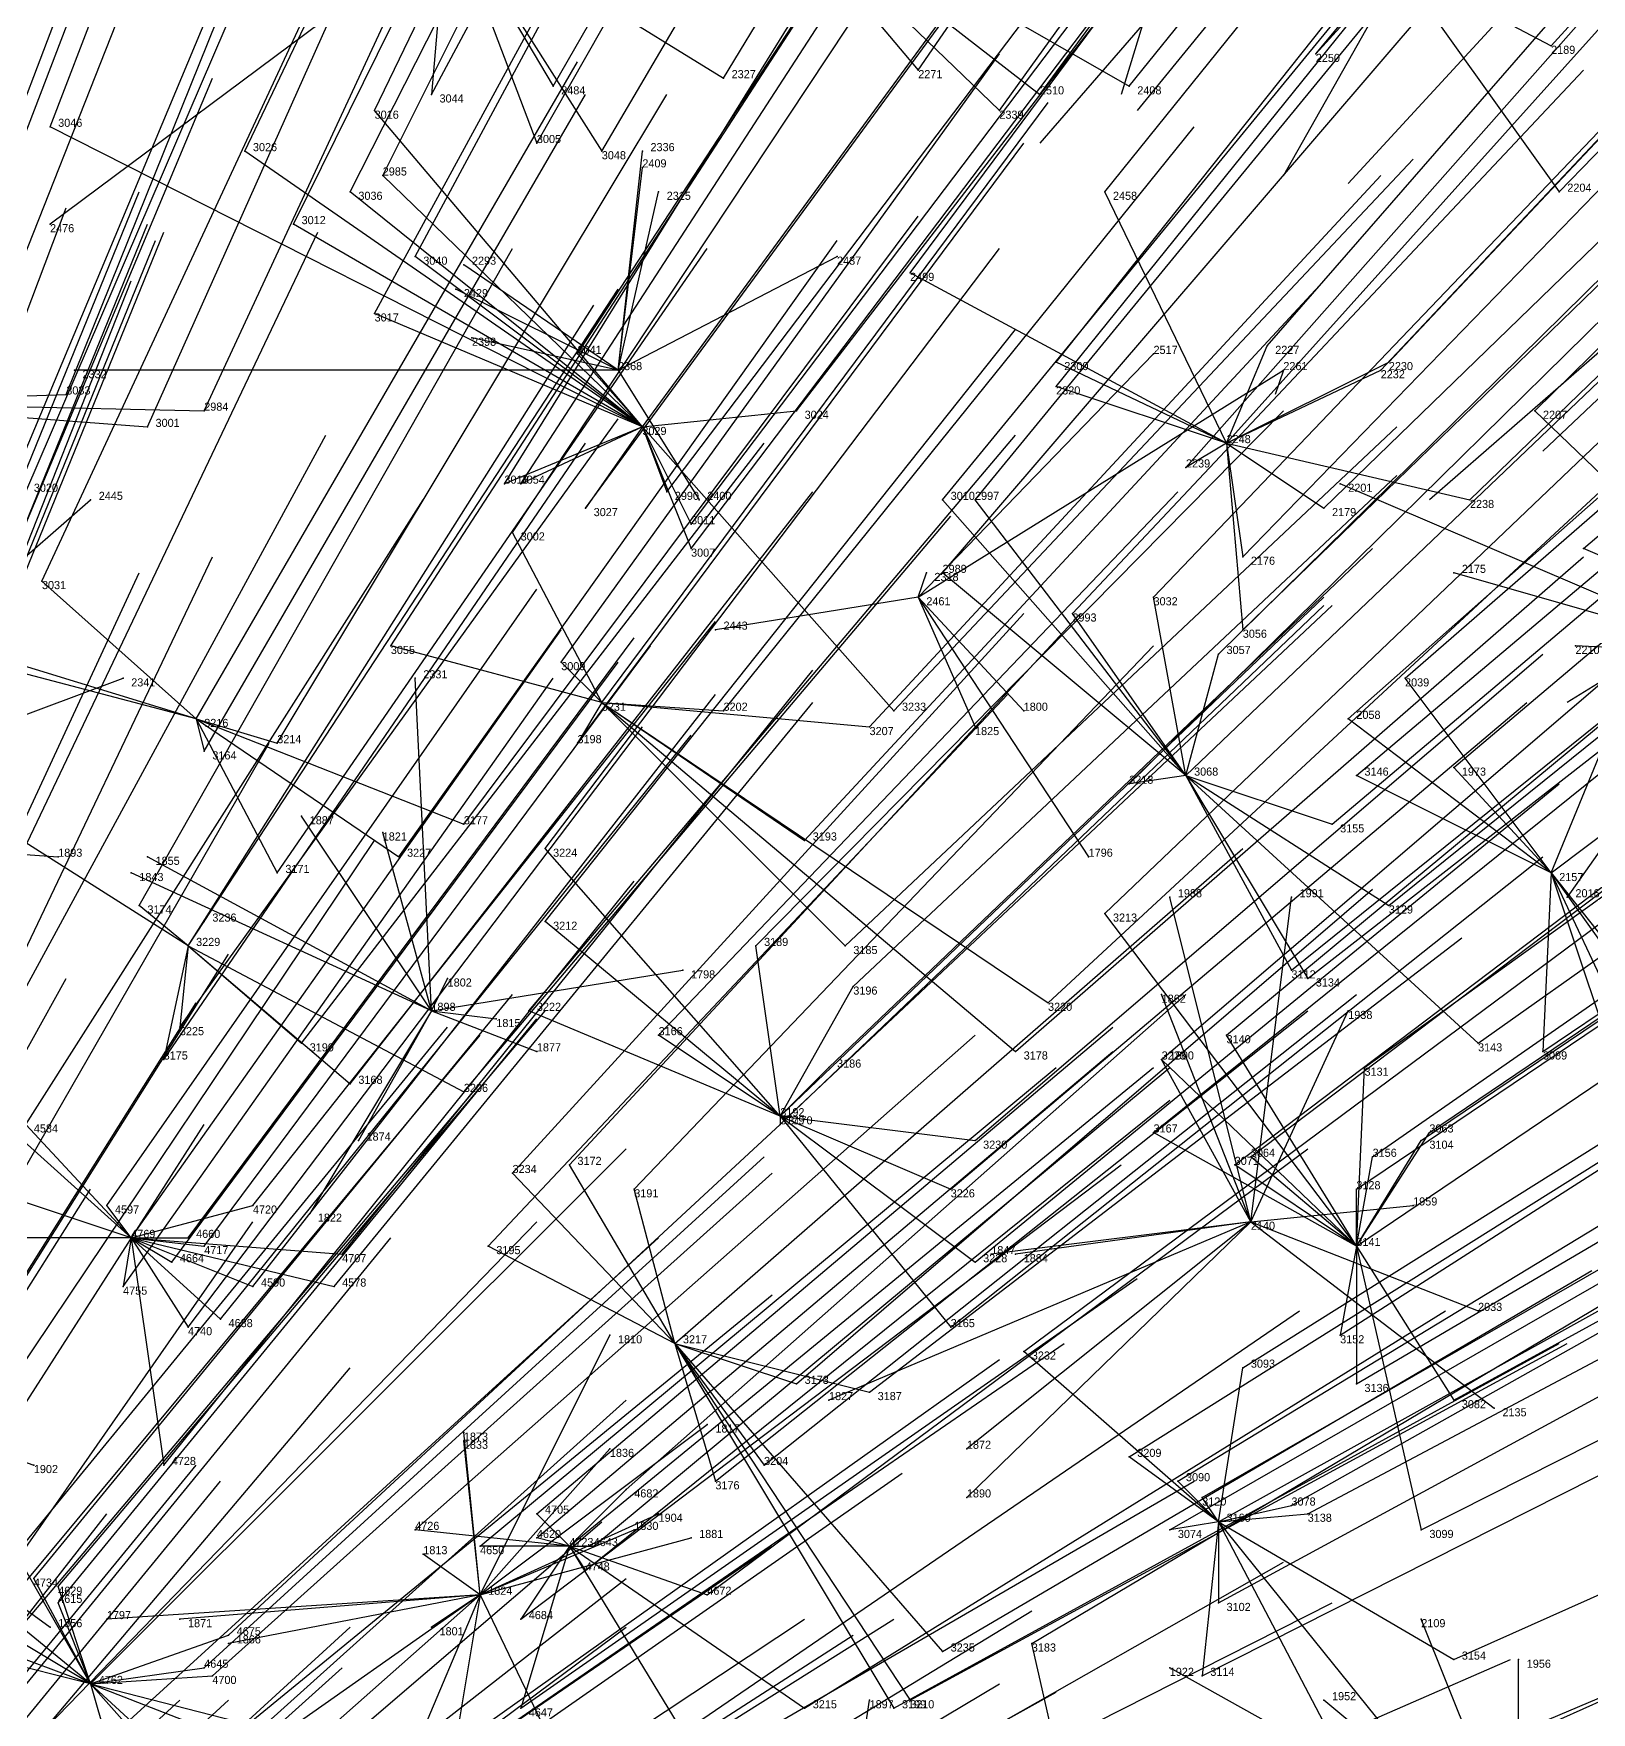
# Model space of a CAD drawing. Extents: x -0.5 to 0.59, y -0.5 to 0.58.
# Drawn here: x 0.118 to 0.31, y 0.1285 to 0.3355 of the extents above; entities that cross this region are included whole.
import ezdxf

# ---------------------------------------------------------------- set-up
doc = ezdxf.new("R2010")
doc.units = 0
for name, color, linetype in [('Facilities', 3, 'CONTINUOUS'), ('Facilities_lines', 3, 'CONTINUOUS'), ('Normals', 1, 'CONTINUOUS'), ('Source_points', 5, 'CONTINUOUS'), ('Text', 3, 'CONTINUOUS')]:
    doc.layers.add(name, color=color, linetype=linetype)

msp = doc.modelspace()

# ---------------------------------------------------------------- linework, layer by layer
at = {"layer": 'Facilities', "color": 3}
for p in [(0.19, 0.294, -1.25), (0.193, 0.287, -0.864), (0.265, 0.285, -0.973), (0.227, 0.266, -1.25), (0.188, 0.253, -0.787), (0.138, 0.251, -0.716), (0.26, 0.244, -0.892), (0.305, 0.232, -0.958), (0.137, 0.223, -0.655), (0.167, 0.215, -1.25), (0.21, 0.202, -0.729), (0.268, 0.189, -1.25), (0.13, 0.187, -0.569), (0.281, 0.186, -0.842), (0.197, 0.174, -0.657), (0.264, 0.152, -0.762), (0.184, 0.149, -0.592), (0.173, 0.143, -1.25), (0.125, 0.132, -0.455)]:
    msp.add_point(p, dxfattribs=at)
at = {"layer": 'Facilities_lines', "color": 3}
for p, q in [((0.206, 0.356, -1.028), (0.237, 0.326, -1.007)), ((0.206, 0.356, -1.028), (0.253, 0.329, -1.037)), ((0.206, 0.356, -1.028), (0.227, 0.331, -1.002)), ((0.206, 0.356, -1.028), (0.242, 0.328, -1.02)), ((0.171, 0.35, -1.25), (0.12, 0.312, -1.25)), ((0.169, 0.351, -0.973), (0.167, 0.328, -0.92)), ((0.169, 0.351, -0.973), (0.203, 0.33, -0.969)), ((0.169, 0.351, -0.973), (0.182, 0.329, -0.939)), ((0.169, 0.351, -0.973), (0.18, 0.322, -0.922)), ((0.169, 0.351, -0.973), (0.188, 0.321, -0.929)), ((0.286, 0.344, -1.119), (0.276, 0.333, -1.081)), ((0.286, 0.344, -1.119), (0.306, 0.316, -1.101)), ((0.286, 0.344, -1.119), (0.305, 0.334, -1.13)), ((0.193, 0.287, -0.864), (0.16, 0.326, -0.907)), ((0.193, 0.287, -0.864), (0.12, 0.324, -0.864)), ((0.193, 0.287, -0.864), (0.144, 0.321, -0.88)), ((0.19, 0.294, -1.25), (0.193, 0.321, -1.25)), ((0.19, 0.294, -1.25), (0.193, 0.319, -1.25)), ((0.193, 0.287, -0.864), (0.161, 0.318, -0.891)), ((0.193, 0.287, -0.864), (0.157, 0.316, -0.882)), ((0.19, 0.294, -1.25), (0.195, 0.316, -1.25)), ((0.265, 0.285, -0.973), (0.25, 0.316, -1.007)), ((0.193, 0.287, -0.864), (0.15, 0.312, -0.866)), ((0.193, 0.287, -0.864), (0.165, 0.308, -0.874)), ((0.19, 0.294, -1.25), (0.171, 0.307, -1.25)), ((0.19, 0.294, -1.25), (0.217, 0.308, -1.25)), ((0.265, 0.285, -0.973), (0.226, 0.306, -0.95)), ((0.19, 0.294, -1.25), (0.17, 0.304, -1.25)), ((0.193, 0.287, -0.864), (0.16, 0.301, -0.852)), ((0.19, 0.294, -1.25), (0.172, 0.298, -1.25)), ((0.265, 0.285, -0.973), (0.27, 0.297, -1.004)), ((0.19, 0.294, -1.25), (0.123, 0.294, -1.25)), ((0.193, 0.287, -0.864), (0.185, 0.296, -0.873)), ((0.19, 0.294, -1.25), (0.2, 0.278, -1.25)), ((0.227, 0.266, -1.25), (0.256, 0.296, -1.25)), ((0.227, 0.266, -1.25), (0.272, 0.294, -1.25)), ((0.265, 0.285, -0.973), (0.244, 0.295, -0.958)), ((0.265, 0.285, -0.973), (0.285, 0.295, -1.025)), ((0.265, 0.285, -0.973), (0.284, 0.294, -1.022)), ((0.265, 0.285, -0.973), (0.244, 0.292, -0.951)), ((0.093, 0.29, -0.761), (0.122, 0.291, -0.789)), ((0.093, 0.29, -0.761), (0.139, 0.289, -0.803)), ((0.093, 0.29, -0.761), (0.132, 0.287, -0.79)), ((0.193, 0.287, -0.864), (0.212, 0.289, -0.895)), ((0.33, 0.263, -1.055), (0.303, 0.289, -1.046)), ((0.193, 0.287, -0.864), (0.176, 0.28, -0.827)), ((0.193, 0.287, -0.864), (0.178, 0.28, -0.829)), ((0.193, 0.287, -0.864), (0.186, 0.277, -0.834)), ((0.193, 0.287, -0.864), (0.196, 0.279, -0.852)), ((0.193, 0.287, -0.864), (0.199, 0.272, -0.842)), ((0.193, 0.287, -0.864), (0.199, 0.275, -0.848)), ((0.193, 0.287, -0.864), (0.224, 0.252, -0.843)), ((0.265, 0.285, -0.973), (0.26, 0.282, -0.959)), ((0.265, 0.285, -0.973), (0.267, 0.271, -0.952)), ((0.265, 0.285, -0.973), (0.277, 0.277, -0.979)), ((0.265, 0.285, -0.973), (0.295, 0.278, -1.012)), ((0.265, 0.285, -0.973), (0.267, 0.262, -0.934)), ((0.328, 0.259, -1.25), (0.279, 0.28, -1.25)), ((0.078, 0.237, -1.25), (0.125, 0.278, -1.25)), ((0.26, 0.244, -0.892), (0.23, 0.278, -0.903)), ((0.26, 0.244, -0.892), (0.234, 0.278, -0.908)), ((0.188, 0.253, -0.787), (0.177, 0.274, -0.815)), ((0.33, 0.263, -1.055), (0.309, 0.272, -1.029)), ((0.138, 0.251, -0.716), (0.119, 0.268, -0.732)), ((0.227, 0.266, -1.25), (0.228, 0.269, -1.25)), ((0.26, 0.244, -0.892), (0.23, 0.269, -0.884)), ((0.328, 0.259, -1.25), (0.293, 0.269, -1.25)), ((0.138, 0.251, -0.716), (0.081, 0.266, -0.694)), ((0.227, 0.266, -1.25), (0.202, 0.262, -1.25)), ((0.227, 0.266, -1.25), (0.248, 0.234, -1.25)), ((0.227, 0.266, -1.25), (0.24, 0.252, -1.25)), ((0.227, 0.266, -1.25), (0.234, 0.25, -1.25)), ((0.26, 0.244, -0.892), (0.256, 0.266, -0.923)), ((0.138, 0.251, -0.716), (0.099, 0.263, -0.702)), ((0.26, 0.244, -0.892), (0.246, 0.264, -0.901)), ((0.188, 0.253, -0.787), (0.162, 0.26, -0.765)), ((0.26, 0.244, -0.892), (0.264, 0.259, -0.925)), ((0.328, 0.259, -1.25), (0.307, 0.229, -1.25)), ((0.328, 0.259, -1.25), (0.308, 0.26, -1.25)), ((0.188, 0.253, -0.787), (0.183, 0.258, -0.79)), ((0.078, 0.237, -1.25), (0.129, 0.256, -1.25)), ((0.167, 0.215, -1.25), (0.165, 0.256, -1.25)), ((0.305, 0.232, -0.958), (0.287, 0.256, -0.961)), ((0.188, 0.253, -0.787), (0.185, 0.248, -0.774)), ((0.188, 0.253, -0.787), (0.239, 0.21, -0.796)), ((0.188, 0.253, -0.787), (0.218, 0.223, -0.78)), ((0.188, 0.253, -0.787), (0.213, 0.236, -0.796)), ((0.188, 0.253, -0.787), (0.221, 0.25, -0.833)), ((0.188, 0.253, -0.787), (0.243, 0.216, -0.812)), ((0.188, 0.253, -0.787), (0.203, 0.252, -0.809)), ((0.138, 0.251, -0.716), (0.139, 0.247, -0.709)), ((0.138, 0.251, -0.716), (0.148, 0.232, -0.689)), ((0.138, 0.251, -0.716), (0.171, 0.238, -0.733)), ((0.138, 0.251, -0.716), (0.148, 0.248, -0.722)), ((0.138, 0.251, -0.716), (0.163, 0.234, -0.713)), ((0.305, 0.232, -0.958), (0.28, 0.251, -0.941)), ((0.305, 0.232, -0.958), (0.312, 0.249, -0.999)), ((0.305, 0.232, -0.958), (0.293, 0.245, -0.955)), ((0.137, 0.223, -0.655), (0.104, 0.244, -0.664)), ((0.26, 0.244, -0.892), (0.253, 0.243, -0.878)), ((0.26, 0.244, -0.892), (0.273, 0.22, -0.876)), ((0.26, 0.244, -0.892), (0.285, 0.228, -0.912)), ((0.26, 0.244, -0.892), (0.275, 0.219, -0.879)), ((0.26, 0.244, -0.892), (0.296, 0.211, -0.908)), ((0.26, 0.244, -0.892), (0.278, 0.238, -0.916)), ((0.305, 0.232, -0.958), (0.281, 0.244, -0.931)), ((0.167, 0.215, -1.25), (0.151, 0.239, -1.25)), ((0.078, 0.237, -1.25), (0.121, 0.234, -1.25)), ((0.167, 0.215, -1.25), (0.161, 0.237, -1.25)), ((0.167, 0.215, -1.25), (0.132, 0.234, -1.25)), ((0.21, 0.202, -0.729), (0.181, 0.235, -0.742)), ((0.167, 0.215, -1.25), (0.13, 0.232, -1.25)), ((0.305, 0.232, -0.958), (0.304, 0.21, -0.924)), ((0.305, 0.232, -0.958), (0.313, 0.215, -0.95)), ((0.305, 0.232, -0.958), (0.325, 0.204, -0.959)), ((0.305, 0.232, -0.958), (0.332, 0.198, -0.966)), ((0.305, 0.232, -0.958), (0.317, 0.196, -0.932)), ((0.137, 0.223, -0.655), (0.131, 0.228, -0.657)), ((0.268, 0.189, -1.25), (0.258, 0.229, -1.25)), ((0.268, 0.189, -1.25), (0.273, 0.229, -1.25)), ((0.137, 0.223, -0.655), (0.139, 0.226, -0.663)), ((0.21, 0.202, -0.729), (0.181, 0.226, -0.724)), ((0.281, 0.186, -0.842), (0.25, 0.227, -0.844)), ((0.137, 0.223, -0.655), (0.134, 0.209, -0.621)), ((0.137, 0.223, -0.655), (0.136, 0.213, -0.631)), ((0.137, 0.223, -0.655), (0.157, 0.206, -0.648)), ((0.137, 0.223, -0.655), (0.171, 0.205, -0.668)), ((0.137, 0.223, -0.655), (0.151, 0.211, -0.649)), ((0.21, 0.202, -0.729), (0.207, 0.223, -0.761)), ((0.167, 0.215, -1.25), (0.198, 0.22, -1.25)), ((0.167, 0.215, -1.25), (0.169, 0.219, -1.25)), ((0.21, 0.202, -0.729), (0.219, 0.218, -0.771)), ((0.268, 0.189, -1.25), (0.257, 0.217, -1.25)), ((0.167, 0.215, -1.25), (0.152, 0.19, -1.25)), ((0.167, 0.215, -1.25), (0.158, 0.199, -1.25)), ((0.167, 0.215, -1.25), (0.18, 0.21, -1.25)), ((0.167, 0.215, -1.25), (0.175, 0.214, -1.25)), ((0.21, 0.202, -0.729), (0.179, 0.215, -0.7)), ((0.268, 0.189, -1.25), (0.28, 0.215, -1.25)), ((0.21, 0.202, -0.729), (0.195, 0.212, -0.72)), ((0.281, 0.186, -0.842), (0.265, 0.212, -0.848)), ((0.21, 0.202, -0.729), (0.216, 0.208, -0.751)), ((0.268, 0.189, -1.25), (0.257, 0.209, -1.25)), ((0.281, 0.186, -0.842), (0.257, 0.209, -0.828)), ((0.281, 0.186, -0.842), (0.282, 0.208, -0.875)), ((0.13, 0.187, -0.569), (0.11, 0.205, -0.581)), ((0.13, 0.187, -0.569), (0.082, 0.203, -0.549)), ((0.13, 0.187, -0.569), (0.117, 0.201, -0.581)), ((0.21, 0.202, -0.729), (0.231, 0.176, -0.726)), ((0.21, 0.202, -0.729), (0.211, 0.202, -0.73)), ((0.21, 0.202, -0.729), (0.21, 0.201, -0.726)), ((0.21, 0.202, -0.729), (0.231, 0.193, -0.751)), ((0.21, 0.202, -0.729), (0.234, 0.184, -0.745)), ((0.21, 0.202, -0.729), (0.234, 0.199, -0.768)), ((0.281, 0.186, -0.842), (0.256, 0.2, -0.812)), ((0.281, 0.186, -0.842), (0.29, 0.2, -0.88)), ((0.281, 0.186, -0.842), (0.289, 0.199, -0.877)), ((0.281, 0.186, -0.842), (0.268, 0.197, -0.831)), ((0.281, 0.186, -0.842), (0.283, 0.197, -0.862)), ((0.197, 0.174, -0.657), (0.177, 0.195, -0.659)), ((0.197, 0.174, -0.657), (0.184, 0.196, -0.673)), ((0.281, 0.186, -0.842), (0.266, 0.196, -0.826)), ((0.197, 0.174, -0.657), (0.192, 0.193, -0.68)), ((0.281, 0.186, -0.842), (0.281, 0.193, -0.852)), ((0.13, 0.187, -0.569), (0.127, 0.191, -0.573)), ((0.13, 0.187, -0.569), (0.145, 0.191, -0.599)), ((0.268, 0.189, -1.25), (0.288, 0.191, -1.25)), ((0.268, 0.189, -1.25), (0.216, 0.167, -1.25)), ((0.268, 0.189, -1.25), (0.233, 0.161, -1.25)), ((0.268, 0.189, -1.25), (0.233, 0.155, -1.25)), ((0.268, 0.189, -1.25), (0.236, 0.185, -1.25)), ((0.268, 0.189, -1.25), (0.239, 0.185, -1.25)), ((0.268, 0.189, -1.25), (0.296, 0.178, -1.25)), ((0.268, 0.189, -1.25), (0.298, 0.166, -1.25)), ((0.13, 0.187, -0.569), (0.1, 0.187, -0.53)), ((0.13, 0.187, -0.569), (0.129, 0.181, -0.555)), ((0.13, 0.187, -0.569), (0.155, 0.181, -0.597)), ((0.13, 0.187, -0.569), (0.145, 0.181, -0.582)), ((0.13, 0.187, -0.569), (0.135, 0.184, -0.571)), ((0.13, 0.187, -0.569), (0.141, 0.177, -0.566)), ((0.13, 0.187, -0.569), (0.156, 0.185, -0.605)), ((0.13, 0.187, -0.569), (0.137, 0.187, -0.58)), ((0.13, 0.187, -0.569), (0.137, 0.176, -0.557)), ((0.13, 0.187, -0.569), (0.139, 0.186, -0.58)), ((0.13, 0.187, -0.569), (0.134, 0.159, -0.52)), ((0.197, 0.174, -0.657), (0.174, 0.186, -0.637)), ((0.281, 0.186, -0.842), (0.279, 0.175, -0.822)), ((0.281, 0.186, -0.842), (0.293, 0.167, -0.844)), ((0.281, 0.186, -0.842), (0.289, 0.151, -0.816)), ((0.281, 0.186, -0.842), (0.281, 0.169, -0.819)), ((0.069, 0.176, -1.25), (0.12, 0.139, -1.25)), ((0.069, 0.176, -1.25), (0.118, 0.159, -1.25)), ((0.173, 0.143, -1.25), (0.189, 0.175, -1.25)), ((0.197, 0.174, -0.657), (0.202, 0.157, -0.639)), ((0.197, 0.174, -0.657), (0.208, 0.159, -0.655)), ((0.197, 0.174, -0.657), (0.212, 0.169, -0.678)), ((0.197, 0.174, -0.657), (0.221, 0.168, -0.694)), ((0.197, 0.174, -0.657), (0.224, 0.129, -0.647)), ((0.197, 0.174, -0.657), (0.226, 0.13, -0.65)), ((0.197, 0.174, -0.657), (0.23, 0.136, -0.668)), ((0.264, 0.152, -0.762), (0.24, 0.173, -0.74)), ((0.264, 0.152, -0.762), (0.267, 0.171, -0.793)), ((0.173, 0.143, -1.25), (0.201, 0.164, -1.25)), ((0.173, 0.143, -1.25), (0.171, 0.163, -1.25)), ((0.173, 0.143, -1.25), (0.171, 0.162, -1.25)), ((0.125, 0.132, -0.455), (0.109, 0.16, -0.483)), ((0.173, 0.143, -1.25), (0.189, 0.161, -1.25)), ((0.264, 0.152, -0.762), (0.253, 0.16, -0.749)), ((0.184, 0.149, -0.592), (0.191, 0.156, -0.617)), ((0.264, 0.152, -0.762), (0.259, 0.157, -0.758)), ((0.264, 0.152, -0.762), (0.262, 0.155, -0.761)), ((0.264, 0.152, -0.762), (0.273, 0.154, -0.783)), ((0.173, 0.143, -1.25), (0.195, 0.153, -1.25)), ((0.184, 0.149, -0.592), (0.18, 0.153, -0.591)), ((0.264, 0.152, -0.762), (0.258, 0.151, -0.748)), ((0.264, 0.152, -0.762), (0.262, 0.133, -0.735)), ((0.264, 0.152, -0.762), (0.275, 0.153, -0.786)), ((0.264, 0.152, -0.762), (0.264, 0.142, -0.749)), ((0.264, 0.152, -0.762), (0.289, 0.121, -0.783)), ((0.264, 0.152, -0.762), (0.293, 0.135, -0.808)), ((0.264, 0.152, -0.762), (0.285, 0.112, -0.765)), ((0.184, 0.149, -0.592), (0.165, 0.151, -0.559)), ((0.173, 0.143, -1.25), (0.192, 0.151, -1.25)), ((0.173, 0.143, -1.25), (0.199, 0.15, -1.25)), ((0.184, 0.149, -0.592), (0.18, 0.15, -0.587)), ((0.173, 0.143, -1.25), (0.166, 0.148, -1.25)), ((0.184, 0.149, -0.592), (0.173, 0.149, -0.57)), ((0.184, 0.149, -0.592), (0.178, 0.14, -0.567)), ((0.184, 0.149, -0.592), (0.178, 0.129, -0.549)), ((0.184, 0.149, -0.592), (0.213, 0.129, -0.623)), ((0.184, 0.149, -0.592), (0.201, 0.143, -0.616)), ((0.184, 0.149, -0.592), (0.187, 0.149, -0.597)), ((0.184, 0.149, -0.592), (0.186, 0.146, -0.591)), ((0.184, 0.149, -0.592), (0.198, 0.126, -0.588)), ((0.125, 0.132, -0.455), (0.118, 0.145, -0.467)), ((0.125, 0.132, -0.455), (0.093, 0.144, -0.429)), ((0.125, 0.132, -0.455), (0.121, 0.144, -0.469)), ((0.173, 0.143, -1.25), (0.127, 0.14, -1.25)), ((0.173, 0.143, -1.25), (0.136, 0.14, -1.25)), ((0.173, 0.143, -1.25), (0.138, 0.112, -1.25)), ((0.173, 0.143, -1.25), (0.142, 0.137, -1.25)), ((0.173, 0.143, -1.25), (0.146, 0.124, -1.25)), ((0.173, 0.143, -1.25), (0.157, 0.105, -1.25)), ((0.173, 0.143, -1.25), (0.167, 0.139, -1.25)), ((0.173, 0.143, -1.25), (0.17, 0.125, -1.25)), ((0.173, 0.143, -1.25), (0.185, 0.118, -1.25)), ((0.125, 0.132, -0.455), (0.11, 0.141, -0.449)), ((0.125, 0.132, -0.455), (0.114, 0.141, -0.453)), ((0.125, 0.132, -0.455), (0.121, 0.142, -0.466)), ((0.301, 0.11, -1.25), (0.289, 0.14, -1.25)), ((0.125, 0.132, -0.455), (0.142, 0.138, -0.496)), ((0.254, 0.08, -0.667), (0.241, 0.137, -0.692)), ((0.125, 0.132, -0.455), (0.113, 0.135, -0.441)), ((0.301, 0.11, -1.25), (0.301, 0.135, -1.25)), ((0.125, 0.132, -0.455), (0.139, 0.134, -0.482)), ((0.125, 0.132, -0.455), (0.14, 0.133, -0.482)), ((0.301, 0.11, -1.25), (0.258, 0.134, -1.25)), ((0.125, 0.132, -0.455), (0.149, 0.105, -0.456)), ((0.125, 0.132, -0.455), (0.127, 0.125, -0.445)), ((0.125, 0.132, -0.455), (0.168, 0.121, -0.519)), ((0.125, 0.132, -0.455), (0.161, 0.118, -0.499)), ((0.125, 0.132, -0.455), (0.137, 0.121, -0.457)), ((0.216, 0.097, -1.25), (0.221, 0.13, -1.25)), ((0.301, 0.11, -1.25), (0.277, 0.13, -1.25))]:
    msp.add_line(p, q, dxfattribs=at)
at = {"layer": 'Normals', "color": 1}
for p, q in [((0.12, 0.324, -0.864), (0.153, 0.41, -0.825)), ((0.167, 0.328, -0.92), (0.211, 0.41, -0.883)), ((0.16, 0.326, -0.907), (0.2, 0.409, -0.869)), ((0.182, 0.329, -0.939), (0.228, 0.409, -0.902)), ((0.203, 0.33, -0.969), (0.251, 0.409, -0.93)), ((0.227, 0.331, -1.002), (0.279, 0.407, -0.965)), ((0.144, 0.321, -0.88), (0.184, 0.405, -0.843)), ((0.276, 0.333, -1.081), (0.335, 0.404, -1.043)), ((0.18, 0.322, -0.922), (0.226, 0.403, -0.886)), ((0.242, 0.328, -1.02), (0.297, 0.403, -0.982)), ((0.305, 0.334, -1.13), (0.367, 0.402, -1.092)), ((0.161, 0.318, -0.891), (0.202, 0.4, -0.852)), ((0.188, 0.321, -0.929), (0.235, 0.401, -0.892)), ((0.237, 0.326, -1.007), (0.291, 0.401, -0.969)), ((0.253, 0.329, -1.037), (0.311, 0.401, -0.999)), ((0.157, 0.316, -0.882), (0.199, 0.399, -0.844)), ((0.15, 0.312, -0.866), (0.191, 0.395, -0.828)), ((0.165, 0.308, -0.874), (0.209, 0.39, -0.836)), ((0.25, 0.316, -1.007), (0.308, 0.388, -0.969)), ((0.105, 0.296, -0.785), (0.138, 0.383, -0.748)), ((0.306, 0.316, -1.101), (0.371, 0.383, -1.063)), ((0.16, 0.301, -0.852), (0.204, 0.382, -0.814)), ((0.226, 0.306, -0.95), (0.281, 0.38, -0.912)), ((0.122, 0.291, -0.789), (0.157, 0.378, -0.753)), ((0.139, 0.289, -0.803), (0.178, 0.373, -0.765)), ((0.185, 0.296, -0.873), (0.236, 0.374, -0.837)), ((0.132, 0.287, -0.79), (0.17, 0.372, -0.753)), ((0.281, 0.367, -1.25), (0.242, 0.322, -1.17)), ((0.244, 0.295, -0.958), (0.302, 0.368, -0.92)), ((0.27, 0.297, -1.004), (0.331, 0.367, -0.967)), ((0.1, 0.279, -0.74), (0.133, 0.365, -0.702)), ((0.117, 0.279, -0.757), (0.154, 0.365, -0.72)), ((0.114, 0.277, -0.749), (0.15, 0.363, -0.713)), ((0.212, 0.289, -0.895), (0.269, 0.363, -0.859)), ((0.244, 0.292, -0.951), (0.302, 0.364, -0.913)), ((0.285, 0.295, -1.025), (0.349, 0.363, -0.989)), ((0.193, 0.287, -0.864), (0.248, 0.362, -0.827)), ((0.284, 0.294, -1.022), (0.348, 0.362, -0.986)), ((0.176, 0.28, -0.827), (0.225, 0.359, -0.789)), ((0.178, 0.28, -0.829), (0.228, 0.357, -0.791)), ((0.26, 0.354, -1.25), (0.252, 0.328, -1.154)), ((0.265, 0.285, -0.973), (0.327, 0.354, -0.936)), ((0.314, 0.354, -1.25), (0.28, 0.317, -1.163)), ((0.303, 0.289, -1.046), (0.369, 0.354, -1.01)), ((0.119, 0.268, -0.732), (0.158, 0.352, -0.695)), ((0.186, 0.277, -0.834), (0.241, 0.352, -0.797)), ((0.196, 0.279, -0.852), (0.252, 0.353, -0.816)), ((0.276, 0.353, -1.25), (0.254, 0.326, -1.156)), ((0.177, 0.274, -0.815), (0.228, 0.351, -0.778)), ((0.23, 0.278, -0.903), (0.289, 0.35, -0.866)), ((0.234, 0.278, -0.908), (0.293, 0.35, -0.871)), ((0.26, 0.282, -0.959), (0.321, 0.351, -0.921)), ((0.099, 0.263, -0.702), (0.133, 0.349, -0.664)), ((0.199, 0.275, -0.848), (0.255, 0.349, -0.811)), ((0.199, 0.272, -0.842), (0.255, 0.346, -0.806)), ((0.277, 0.277, -0.979), (0.344, 0.342, -0.942)), ((0.295, 0.278, -1.012), (0.361, 0.342, -0.975)), ((0.285, 0.341, -1.25), (0.272, 0.318, -1.154)), ((0.23, 0.269, -0.884), (0.29, 0.339, -0.846)), ((0.267, 0.271, -0.952), (0.332, 0.338, -0.914)), ((0.162, 0.26, -0.765), (0.212, 0.337, -0.727)), ((0.138, 0.251, -0.716), (0.185, 0.332, -0.68)), ((0.183, 0.258, -0.79), (0.237, 0.333, -0.752)), ((0.256, 0.266, -0.923), (0.32, 0.333, -0.885)), ((0.309, 0.272, -1.029), (0.379, 0.332, -0.992)), ((0.104, 0.244, -0.664), (0.14, 0.33, -0.627)), ((0.246, 0.264, -0.901), (0.309, 0.331, -0.863)), ((0.139, 0.247, -0.709), (0.186, 0.328, -0.673)), ((0.148, 0.248, -0.722), (0.196, 0.328, -0.686)), ((0.188, 0.253, -0.787), (0.243, 0.327, -0.749)), ((0.267, 0.262, -0.934), (0.333, 0.326, -0.897)), ((0.203, 0.252, -0.809), (0.261, 0.324, -0.772)), ((0.264, 0.259, -0.925), (0.33, 0.324, -0.887)), ((0.185, 0.248, -0.774), (0.24, 0.322, -0.736)), ((0.193, 0.321, -1.25), (0.193, 0.321, -1.15)), ((0.343, 0.321, -1.25), (0.304, 0.284, -1.166)), ((0.193, 0.319, -1.25), (0.193, 0.319, -1.15)), ((0.224, 0.252, -0.843), (0.288, 0.32, -0.807)), ((0.221, 0.25, -0.833), (0.284, 0.318, -0.796)), ((0.287, 0.256, -0.961), (0.357, 0.317, -0.924)), ((0.096, 0.23, -0.624), (0.131, 0.316, -0.587)), ((0.195, 0.316, -1.25), (0.195, 0.316, -1.15)), ((0.089, 0.227, -0.609), (0.122, 0.314, -0.572)), ((0.171, 0.238, -0.733), (0.227, 0.313, -0.696)), ((0.28, 0.251, -0.941), (0.35, 0.313, -0.904)), ((0.097, 0.226, -0.614), (0.132, 0.312, -0.577)), ((0.099, 0.225, -0.614), (0.134, 0.311, -0.577)), ((0.113, 0.227, -0.634), (0.153, 0.311, -0.597)), ((0.12, 0.312, -1.25), (0.12, 0.312, -1.15)), ((0.329, 0.312, -1.25), (0.29, 0.278, -1.164)), ((0.098, 0.224, -0.612), (0.133, 0.31, -0.575)), ((0.131, 0.228, -0.657), (0.177, 0.309, -0.62)), ((0.148, 0.232, -0.689), (0.201, 0.309, -0.652)), ((0.163, 0.234, -0.713), (0.217, 0.31, -0.677)), ((0.181, 0.235, -0.742), (0.237, 0.309, -0.705)), ((0.171, 0.307, -1.25), (0.171, 0.307, -1.15)), ((0.217, 0.308, -1.25), (0.217, 0.308, -1.15)), ((0.253, 0.243, -0.878), (0.319, 0.308, -0.839)), ((0.26, 0.244, -0.892), (0.327, 0.308, -0.854)), ((0.096, 0.219, -0.597), (0.13, 0.305, -0.56)), ((0.213, 0.236, -0.796), (0.277, 0.305, -0.76)), ((0.293, 0.245, -0.955), (0.364, 0.305, -0.919)), ((0.139, 0.226, -0.663), (0.19, 0.304, -0.627)), ((0.17, 0.304, -1.25), (0.17, 0.304, -1.15)), ((0.281, 0.244, -0.931), (0.352, 0.304, -0.893)), ((0.137, 0.223, -0.655), (0.187, 0.302, -0.618)), ((0.181, 0.226, -0.724), (0.239, 0.299, -0.687)), ((0.172, 0.298, -1.25), (0.172, 0.298, -1.15)), ((0.278, 0.238, -0.916), (0.349, 0.298, -0.879)), ((0.123, 0.294, -1.25), (0.123, 0.294, -1.15)), ((0.19, 0.294, -1.25), (0.19, 0.294, -1.15)), ((0.256, 0.296, -1.25), (0.256, 0.296, -1.15)), ((0.272, 0.294, -1.25), (0.271, 0.291, -1.15)), ((0.25, 0.227, -0.844), (0.317, 0.291, -0.805)), ((0.136, 0.213, -0.631), (0.19, 0.288, -0.593)), ((0.207, 0.223, -0.761), (0.272, 0.289, -0.724)), ((0.305, 0.232, -0.958), (0.379, 0.288, -0.921)), ((0.365, 0.289, -1.25), (0.307, 0.253, -1.177)), ((0.11, 0.205, -0.581), (0.154, 0.286, -0.542)), ((0.179, 0.215, -0.7), (0.239, 0.286, -0.662)), ((0.218, 0.223, -0.78), (0.286, 0.287, -0.744)), ((0.285, 0.228, -0.912), (0.357, 0.286, -0.875)), ((0.134, 0.209, -0.621), (0.186, 0.285, -0.583)), ((0.151, 0.211, -0.649), (0.208, 0.285, -0.612)), ((0.219, 0.218, -0.771), (0.286, 0.281, -0.734)), ((0.279, 0.28, -1.25), (0.279, 0.28, -1.15)), ((0.117, 0.201, -0.581), (0.166, 0.278, -0.541)), ((0.125, 0.278, -1.25), (0.125, 0.278, -1.15)), ((0.157, 0.206, -0.648), (0.214, 0.279, -0.61)), ((0.195, 0.212, -0.72), (0.259, 0.279, -0.683)), ((0.2, 0.278, -1.25), (0.2, 0.278, -1.15)), ((0.243, 0.216, -0.812), (0.311, 0.279, -0.775)), ((0.273, 0.22, -0.876), (0.345, 0.278, -0.838)), ((0.171, 0.205, -0.668), (0.231, 0.276, -0.629)), ((0.275, 0.219, -0.879), (0.348, 0.276, -0.842)), ((0.216, 0.208, -0.751), (0.283, 0.272, -0.713)), ((0.1, 0.187, -0.53), (0.14, 0.271, -0.493)), ((0.239, 0.21, -0.796), (0.309, 0.271, -0.758)), ((0.265, 0.212, -0.848), (0.336, 0.271, -0.81)), ((0.092, 0.185, -0.516), (0.131, 0.269, -0.478)), ((0.228, 0.269, -1.25), (0.228, 0.269, -1.15)), ((0.257, 0.209, -0.828), (0.327, 0.269, -0.79)), ((0.293, 0.269, -1.25), (0.293, 0.269, -1.15)), ((0.127, 0.191, -0.573), (0.18, 0.267, -0.534)), ((0.21, 0.202, -0.729), (0.277, 0.266, -0.692)), ((0.21, 0.201, -0.726), (0.277, 0.265, -0.689)), ((0.211, 0.202, -0.73), (0.278, 0.265, -0.692)), ((0.227, 0.266, -1.25), (0.227, 0.266, -1.15)), ((0.296, 0.211, -0.908), (0.372, 0.265, -0.873)), ((0.145, 0.191, -0.599), (0.202, 0.263, -0.561)), ((0.177, 0.195, -0.659), (0.24, 0.264, -0.621)), ((0.184, 0.196, -0.673), (0.247, 0.264, -0.635)), ((0.13, 0.187, -0.569), (0.183, 0.262, -0.53)), ((0.137, 0.187, -0.58), (0.192, 0.261, -0.541)), ((0.202, 0.262, -1.25), (0.202, 0.262, -1.15)), ((0.282, 0.208, -0.875), (0.357, 0.262, -0.839)), ((0.304, 0.21, -0.924), (0.381, 0.262, -0.888)), ((0.139, 0.186, -0.58), (0.194, 0.26, -0.541)), ((0.192, 0.193, -0.68), (0.256, 0.26, -0.642)), ((0.234, 0.199, -0.768), (0.304, 0.259, -0.731)), ((0.308, 0.26, -1.25), (0.308, 0.26, -1.15)), ((0.135, 0.184, -0.571), (0.19, 0.258, -0.533)), ((0.156, 0.185, -0.605), (0.214, 0.257, -0.567)), ((0.256, 0.2, -0.812), (0.328, 0.258, -0.774)), ((0.129, 0.256, -1.25), (0.129, 0.256, -1.15)), ((0.129, 0.181, -0.555), (0.182, 0.256, -0.516)), ((0.165, 0.256, -1.25), (0.165, 0.256, -1.15)), ((0.145, 0.181, -0.582), (0.202, 0.254, -0.543)), ((0.155, 0.181, -0.597), (0.214, 0.253, -0.56)), ((0.174, 0.186, -0.637), (0.238, 0.254, -0.6)), ((0.231, 0.193, -0.751), (0.302, 0.253, -0.714)), ((0.268, 0.197, -0.831), (0.342, 0.253, -0.794)), ((0.24, 0.252, -1.25), (0.24, 0.252, -1.15)), ((0.266, 0.196, -0.826), (0.34, 0.252, -0.788)), ((0.289, 0.199, -0.877), (0.366, 0.251, -0.841)), ((0.29, 0.2, -0.88), (0.367, 0.252, -0.844)), ((0.137, 0.176, -0.557), (0.193, 0.25, -0.519)), ((0.141, 0.177, -0.566), (0.199, 0.249, -0.528)), ((0.234, 0.25, -1.25), (0.234, 0.25, -1.15)), ((0.283, 0.197, -0.862), (0.359, 0.25, -0.826)), ((0.101, 0.168, -0.49), (0.147, 0.248, -0.452)), ((0.281, 0.193, -0.852), (0.358, 0.245, -0.815)), ((0.234, 0.184, -0.745), (0.306, 0.243, -0.708)), ((0.151, 0.239, -1.25), (0.151, 0.239, -1.15)), ((0.109, 0.16, -0.483), (0.16, 0.236, -0.444)), ((0.161, 0.237, -1.25), (0.161, 0.237, -1.15)), ((0.281, 0.186, -0.842), (0.358, 0.238, -0.805)), ((0.121, 0.234, -1.25), (0.121, 0.234, -1.15)), ((0.132, 0.234, -1.25), (0.132, 0.234, -1.15)), ((0.197, 0.174, -0.657), (0.267, 0.235, -0.62)), ((0.231, 0.176, -0.726), (0.304, 0.234, -0.689)), ((0.248, 0.234, -1.25), (0.248, 0.234, -1.15)), ((0.13, 0.232, -1.25), (0.13, 0.232, -1.15)), ((0.134, 0.159, -0.52), (0.192, 0.231, -0.483)), ((0.212, 0.169, -0.678), (0.283, 0.23, -0.641)), ((0.24, 0.173, -0.74), (0.314, 0.228, -0.702)), ((0.258, 0.229, -1.25), (0.258, 0.229, -1.15)), ((0.273, 0.229, -1.25), (0.273, 0.229, -1.15)), ((0.307, 0.229, -1.25), (0.307, 0.229, -1.15)), ((0.221, 0.168, -0.694), (0.294, 0.224, -0.656)), ((0.279, 0.175, -0.822), (0.357, 0.225, -0.785)), ((0.093, 0.144, -0.429), (0.142, 0.222, -0.391)), ((0.198, 0.22, -1.25), (0.198, 0.22, -1.15)), ((0.267, 0.171, -0.793), (0.345, 0.22, -0.755)), ((0.077, 0.138, -0.394), (0.122, 0.219, -0.358)), ((0.169, 0.219, -1.25), (0.169, 0.219, -1.15)), ((0.089, 0.138, -0.41), (0.138, 0.216, -0.372)), ((0.118, 0.145, -0.467), (0.177, 0.217, -0.43)), ((0.191, 0.156, -0.617), (0.26, 0.217, -0.579)), ((0.208, 0.159, -0.655), (0.281, 0.217, -0.617)), ((0.257, 0.217, -1.25), (0.257, 0.217, -1.15)), ((0.281, 0.169, -0.819), (0.361, 0.216, -0.782)), ((0.121, 0.144, -0.469), (0.181, 0.215, -0.433)), ((0.121, 0.142, -0.466), (0.18, 0.214, -0.429)), ((0.167, 0.215, -1.25), (0.167, 0.215, -1.15)), ((0.175, 0.214, -1.25), (0.175, 0.214, -1.15)), ((0.202, 0.157, -0.639), (0.275, 0.215, -0.603)), ((0.28, 0.215, -1.25), (0.28, 0.215, -1.15)), ((0.11, 0.141, -0.449), (0.169, 0.213, -0.41)), ((0.114, 0.141, -0.453), (0.173, 0.212, -0.415)), ((0.165, 0.151, -0.559), (0.234, 0.212, -0.52)), ((0.18, 0.153, -0.591), (0.251, 0.213, -0.553)), ((0.293, 0.167, -0.844), (0.375, 0.212, -0.807)), ((0.18, 0.21, -1.25), (0.18, 0.21, -1.15)), ((0.18, 0.15, -0.587), (0.251, 0.21, -0.548)), ((0.173, 0.149, -0.57), (0.244, 0.208, -0.532)), ((0.184, 0.149, -0.592), (0.256, 0.208, -0.554)), ((0.187, 0.149, -0.597), (0.258, 0.208, -0.558)), ((0.253, 0.16, -0.749), (0.331, 0.209, -0.71)), ((0.257, 0.209, -1.25), (0.257, 0.209, -1.15)), ((0.113, 0.135, -0.441), (0.173, 0.206, -0.403)), ((0.259, 0.157, -0.758), (0.338, 0.205, -0.719)), ((0.186, 0.146, -0.591), (0.258, 0.204, -0.552)), ((0.089, 0.123, -0.38), (0.139, 0.201, -0.343)), ((0.142, 0.138, -0.496), (0.21, 0.201, -0.458)), ((0.262, 0.155, -0.761), (0.342, 0.201, -0.722)), ((0.158, 0.199, -1.25), (0.158, 0.199, -1.15)), ((0.273, 0.154, -0.783), (0.353, 0.199, -0.744)), ((0.125, 0.132, -0.455), (0.191, 0.198, -0.419)), ((0.139, 0.134, -0.482), (0.208, 0.197, -0.446)), ((0.201, 0.143, -0.616), (0.275, 0.198, -0.578)), ((0.258, 0.151, -0.748), (0.338, 0.197, -0.709)), ((0.264, 0.152, -0.762), (0.345, 0.197, -0.723)), ((0.14, 0.133, -0.482), (0.209, 0.195, -0.446)), ((0.178, 0.14, -0.567), (0.252, 0.196, -0.529)), ((0.275, 0.153, -0.786), (0.356, 0.196, -0.747)), ((0.075, 0.114, -0.342), (0.125, 0.193, -0.305)), ((0.289, 0.151, -0.816), (0.372, 0.193, -0.779)), ((0.288, 0.191, -1.25), (0.288, 0.191, -1.15)), ((0.092, 0.113, -0.363), (0.145, 0.189, -0.326)), ((0.116, 0.123, -0.421), (0.18, 0.189, -0.383)), ((0.152, 0.19, -1.25), (0.152, 0.19, -1.15)), ((0.268, 0.189, -1.25), (0.268, 0.189, -1.15)), ((0.104, 0.116, -0.389), (0.162, 0.187, -0.349)), ((0.127, 0.125, -0.445), (0.195, 0.187, -0.406)), ((0.236, 0.185, -1.25), (0.236, 0.185, -1.15)), ((0.239, 0.185, -1.25), (0.239, 0.185, -1.15)), ((0.264, 0.142, -0.749), (0.345, 0.186, -0.712)), ((0.23, 0.136, -0.668), (0.31, 0.183, -0.632)), ((0.241, 0.137, -0.692), (0.32, 0.184, -0.653)), ((0.178, 0.129, -0.549), (0.254, 0.182, -0.512)), ((0.137, 0.121, -0.457), (0.209, 0.18, -0.42)), ((0.198, 0.126, -0.588), (0.274, 0.178, -0.548)), ((0.213, 0.129, -0.623), (0.292, 0.178, -0.586)), ((0.296, 0.178, -1.25), (0.296, 0.178, -1.15)), ((0.168, 0.121, -0.519), (0.245, 0.174, -0.482)), ((0.189, 0.175, -1.25), (0.189, 0.175, -1.15)), ((0.224, 0.129, -0.647), (0.306, 0.174, -0.611)), ((0.226, 0.13, -0.65), (0.307, 0.174, -0.613)), ((0.262, 0.133, -0.735), (0.345, 0.175, -0.698)), ((0.161, 0.118, -0.499), (0.237, 0.172, -0.463)), ((0.293, 0.135, -0.808), (0.378, 0.173, -0.771)), ((0.097, 0.1, -0.348), (0.157, 0.171, -0.311)), ((0.122, 0.105, -0.404), (0.191, 0.167, -0.364)), ((0.216, 0.167, -1.25), (0.216, 0.167, -1.15)), ((0.298, 0.166, -1.25), (0.298, 0.166, -1.15)), ((0.201, 0.164, -1.25), (0.201, 0.164, -1.15)), ((0.171, 0.163, -1.25), (0.171, 0.163, -1.15)), ((0.171, 0.162, -1.25), (0.171, 0.162, -1.15)), ((0.189, 0.161, -1.25), (0.189, 0.161, -1.15)), ((0.233, 0.161, -1.25), (0.233, 0.161, -1.15)), ((0.079, 0.087, -0.294), (0.138, 0.159, -0.257)), ((0.118, 0.159, -1.25), (0.118, 0.159, -1.15)), ((0.149, 0.105, -0.456), (0.225, 0.158, -0.418)), ((0.082, 0.085, -0.294), (0.141, 0.157, -0.258)), ((0.18, 0.11, -0.528), (0.261, 0.157, -0.493)), ((0.289, 0.121, -0.783), (0.374, 0.157, -0.746)), ((0.233, 0.155, -1.25), (0.233, 0.155, -1.15)), ((0.07, 0.08, -0.265), (0.127, 0.153, -0.228)), ((0.118, 0.092, -0.373), (0.188, 0.152, -0.335)), ((0.195, 0.153, -1.25), (0.195, 0.153, -1.15)), ((0.192, 0.151, -1.25), (0.192, 0.151, -1.15)), ((0.199, 0.15, -1.25), (0.199, 0.15, -1.15)), ((0.133, 0.097, -0.411), (0.209, 0.149, -0.374)), ((0.166, 0.148, -1.25), (0.166, 0.148, -1.15)), ((0.191, 0.101, -0.54), (0.272, 0.147, -0.503)), ((0.118, 0.088, -0.369), (0.191, 0.145, -0.329)), ((0.173, 0.143, -1.25), (0.173, 0.143, -1.15)), ((0.162, 0.093, -0.466), (0.241, 0.141, -0.428)), ((0.195, 0.1, -0.549), (0.278, 0.142, -0.512)), ((0.088, 0.076, -0.291), (0.157, 0.139, -0.256)), ((0.117, 0.084, -0.36), (0.191, 0.139, -0.321)), ((0.12, 0.139, -1.25), (0.12, 0.139, -1.15)), ((0.127, 0.14, -1.25), (0.127, 0.14, -1.15)), ((0.136, 0.14, -1.25), (0.136, 0.14, -1.15)), ((0.136, 0.089, -0.406), (0.213, 0.14, -0.368)), ((0.146, 0.091, -0.43), (0.224, 0.14, -0.39)), ((0.167, 0.139, -1.25), (0.167, 0.139, -1.15)), ((0.289, 0.14, -1.25), (0.289, 0.14, -1.15)), ((0.141, 0.088, -0.417), (0.219, 0.138, -0.378)), ((0.142, 0.137, -1.25), (0.142, 0.137, -1.15)), ((0.215, 0.098, -0.591), (0.3, 0.135, -0.554)), ((0.301, 0.135, -1.25), (0.301, 0.135, -1.15)), ((0.087, 0.072, -0.282), (0.156, 0.134, -0.245)), ((0.233, 0.095, -0.63), (0.318, 0.133, -0.593)), ((0.258, 0.134, -1.25), (0.258, 0.134, -1.15)), ((0.158, 0.085, -0.449), (0.237, 0.132, -0.409)), ((0.163, 0.086, -0.461), (0.244, 0.131, -0.423)), ((0.067, 0.067, -0.237), (0.136, 0.13, -0.202)), ((0.073, 0.067, -0.248), (0.142, 0.13, -0.212)), ((0.221, 0.13, -1.25), (0.221, 0.13, -1.15)), ((0.277, 0.13, -1.25), (0.277, 0.13, -1.15))]:
    msp.add_line(p, q, dxfattribs=at)
at = {"layer": 'Source_points', "color": 5}
for p in [(0.305, 0.334, -1.13), (0.276, 0.333, -1.081), (0.203, 0.33, -0.969), (0.227, 0.331, -1.002), (0.167, 0.328, -0.92), (0.182, 0.329, -0.939), (0.242, 0.328, -1.02), (0.253, 0.329, -1.037), (0.16, 0.326, -0.907), (0.237, 0.326, -1.007), (0.12, 0.324, -0.864), (0.144, 0.321, -0.88), (0.18, 0.322, -0.922), (0.188, 0.321, -0.929), (0.193, 0.321, -1.25), (0.193, 0.319, -1.25), (0.161, 0.318, -0.891), (0.157, 0.316, -0.882), (0.195, 0.316, -1.25), (0.25, 0.316, -1.007), (0.306, 0.316, -1.101), (0.12, 0.312, -1.25), (0.15, 0.312, -0.866), (0.165, 0.308, -0.874), (0.171, 0.307, -1.25), (0.217, 0.308, -1.25), (0.226, 0.306, -0.95), (0.17, 0.304, -1.25), (0.16, 0.301, -0.852), (0.172, 0.298, -1.25), (0.27, 0.297, -1.004), (0.123, 0.294, -1.25), (0.185, 0.296, -0.873), (0.244, 0.295, -0.958), (0.256, 0.296, -1.25), (0.272, 0.294, -1.25), (0.284, 0.294, -1.022), (0.285, 0.295, -1.025), (0.244, 0.292, -0.951), (0.122, 0.291, -0.789), (0.139, 0.289, -0.803), (0.212, 0.289, -0.895), (0.303, 0.289, -1.046), (0.132, 0.287, -0.79), (0.26, 0.282, -0.959), (0.176, 0.28, -0.827), (0.178, 0.28, -0.829), (0.279, 0.28, -1.25), (0.125, 0.278, -1.25), (0.196, 0.279, -0.852), (0.2, 0.278, -1.25), (0.23, 0.278, -0.903), (0.234, 0.278, -0.908), (0.295, 0.278, -1.012), (0.186, 0.277, -0.834), (0.277, 0.277, -0.979), (0.177, 0.274, -0.815), (0.199, 0.275, -0.848), (0.199, 0.272, -0.842), (0.309, 0.272, -1.029), (0.267, 0.271, -0.952), (0.119, 0.268, -0.732), (0.228, 0.269, -1.25), (0.23, 0.269, -0.884), (0.293, 0.269, -1.25), (0.256, 0.266, -0.923), (0.246, 0.264, -0.901), (0.202, 0.262, -1.25), (0.267, 0.262, -0.934), (0.162, 0.26, -0.765), (0.264, 0.259, -0.925), (0.308, 0.26, -1.25), (0.183, 0.258, -0.79), (0.129, 0.256, -1.25), (0.165, 0.256, -1.25), (0.287, 0.256, -0.961), (0.203, 0.252, -0.809), (0.224, 0.252, -0.843), (0.24, 0.252, -1.25), (0.28, 0.251, -0.941), (0.221, 0.25, -0.833), (0.234, 0.25, -1.25), (0.139, 0.247, -0.709), (0.148, 0.248, -0.722), (0.185, 0.248, -0.774), (0.293, 0.245, -0.955), (0.253, 0.243, -0.878), (0.281, 0.244, -0.931), (0.151, 0.239, -1.25), (0.161, 0.237, -1.25), (0.171, 0.238, -0.733), (0.213, 0.236, -0.796), (0.278, 0.238, -0.916), (0.121, 0.234, -1.25), (0.132, 0.234, -1.25), (0.163, 0.234, -0.713), (0.181, 0.235, -0.742), (0.248, 0.234, -1.25), (0.13, 0.232, -1.25), (0.148, 0.232, -0.689), (0.131, 0.228, -0.657), (0.258, 0.229, -1.25), (0.273, 0.229, -1.25), (0.285, 0.228, -0.912), (0.307, 0.229, -1.25), (0.139, 0.226, -0.663), (0.181, 0.226, -0.724), (0.25, 0.227, -0.844), (0.207, 0.223, -0.761), (0.218, 0.223, -0.78), (0.198, 0.22, -1.25), (0.273, 0.22, -0.876), (0.169, 0.219, -1.25), (0.219, 0.218, -0.771), (0.275, 0.219, -0.879), (0.243, 0.216, -0.812), (0.257, 0.217, -1.25), (0.175, 0.214, -1.25), (0.179, 0.215, -0.7), (0.28, 0.215, -1.25), (0.136, 0.213, -0.631), (0.195, 0.212, -0.72), (0.265, 0.212, -0.848), (0.151, 0.211, -0.649), (0.18, 0.21, -1.25), (0.239, 0.21, -0.796), (0.296, 0.211, -0.908), (0.304, 0.21, -0.924), (0.134, 0.209, -0.621), (0.216, 0.208, -0.751), (0.257, 0.209, -1.25), (0.257, 0.209, -0.828), (0.282, 0.208, -0.875), (0.157, 0.206, -0.648), (0.171, 0.205, -0.668), (0.21, 0.201, -0.726), (0.211, 0.202, -0.73), (0.158, 0.199, -1.25), (0.234, 0.199, -0.768), (0.256, 0.2, -0.812), (0.289, 0.199, -0.877), (0.29, 0.2, -0.88), (0.268, 0.197, -0.831), (0.283, 0.197, -0.862), (0.177, 0.195, -0.659), (0.184, 0.196, -0.673), (0.266, 0.196, -0.826), (0.192, 0.193, -0.68), (0.231, 0.193, -0.751), (0.281, 0.193, -0.852), (0.127, 0.191, -0.573), (0.145, 0.191, -0.599), (0.288, 0.191, -1.25), (0.152, 0.19, -1.25), (0.137, 0.187, -0.58), (0.139, 0.186, -0.58), (0.156, 0.185, -0.605), (0.174, 0.186, -0.637), (0.236, 0.185, -1.25), (0.239, 0.185, -1.25), (0.135, 0.184, -0.571), (0.234, 0.184, -0.745), (0.129, 0.181, -0.555), (0.145, 0.181, -0.582), (0.155, 0.181, -0.597), (0.137, 0.176, -0.557), (0.141, 0.177, -0.566), (0.231, 0.176, -0.726), (0.296, 0.178, -1.25), (0.189, 0.175, -1.25), (0.279, 0.175, -0.822), (0.24, 0.173, -0.74), (0.267, 0.171, -0.793), (0.212, 0.169, -0.678), (0.221, 0.168, -0.694), (0.281, 0.169, -0.819), (0.216, 0.167, -1.25), (0.293, 0.167, -0.844), (0.298, 0.166, -1.25), (0.201, 0.164, -1.25), (0.171, 0.163, -1.25), (0.171, 0.162, -1.25), (0.189, 0.161, -1.25), (0.233, 0.161, -1.25), (0.253, 0.16, -0.749), (0.118, 0.159, -1.25), (0.134, 0.159, -0.52), (0.208, 0.159, -0.655), (0.191, 0.156, -0.617), (0.202, 0.157, -0.639), (0.259, 0.157, -0.758), (0.233, 0.155, -1.25), (0.262, 0.155, -0.761), (0.273, 0.154, -0.783), (0.18, 0.153, -0.591), (0.195, 0.153, -1.25), (0.275, 0.153, -0.786), (0.165, 0.151, -0.559), (0.18, 0.15, -0.587), (0.192, 0.151, -1.25), (0.199, 0.15, -1.25), (0.258, 0.151, -0.748), (0.289, 0.151, -0.816), (0.166, 0.148, -1.25), (0.173, 0.149, -0.57), (0.187, 0.149, -0.597), (0.118, 0.145, -0.467), (0.186, 0.146, -0.591), (0.121, 0.144, -0.469), (0.201, 0.143, -0.616), (0.121, 0.142, -0.466), (0.264, 0.142, -0.749), (0.12, 0.139, -1.25), (0.127, 0.14, -1.25), (0.136, 0.14, -1.25), (0.167, 0.139, -1.25), (0.178, 0.14, -0.567), (0.289, 0.14, -1.25), (0.142, 0.138, -0.496), (0.142, 0.137, -1.25), (0.241, 0.137, -0.692), (0.23, 0.136, -0.668), (0.293, 0.135, -0.808), (0.301, 0.135, -1.25), (0.139, 0.134, -0.482), (0.14, 0.133, -0.482), (0.258, 0.134, -1.25), (0.262, 0.133, -0.735), (0.178, 0.129, -0.549), (0.213, 0.129, -0.623), (0.221, 0.13, -1.25), (0.224, 0.129, -0.647), (0.226, 0.13, -0.65), (0.277, 0.13, -1.25)]:
    msp.add_point(p, dxfattribs=at)

# ---------------------------------------------------------------- texts
at = {"layer": 'Text', "color": 3}
for s, p in [('2189', (0.305, 0.333, -1.13)), ('2250', (0.276, 0.332, -1.081)), ('2327', (0.204, 0.33, -0.969)), ('2271', (0.227, 0.33, -1.002)), ('3044', (0.168, 0.327, -0.92)), ('2484', (0.183, 0.328, -0.939)), ('2510', (0.242, 0.328, -1.02)), ('2408', (0.254, 0.328, -1.037)), ('3046', (0.121, 0.324, -0.864)), ('3016', (0.16, 0.325, -0.907)), ('2339', (0.237, 0.325, -1.007)), ('3005', (0.18, 0.322, -0.922)), ('3026', (0.145, 0.321, -0.88)), ('3048', (0.188, 0.32, -0.929)), ('2336', (0.194, 0.321, -1.25)), ('2985', (0.161, 0.318, -0.891)), ('2409', (0.193, 0.319, -1.25)), ('2204', (0.307, 0.316, -1.101)), ('3036', (0.158, 0.315, -0.882)), ('2315', (0.196, 0.315, -1.25)), ('2458', (0.251, 0.315, -1.007)), ('3012', (0.151, 0.312, -0.866)), ('2476', (0.12, 0.311, -1.25)), ('3040', (0.166, 0.307, -0.874)), ('2293', (0.172, 0.307, -1.25)), ('2437', (0.217, 0.307, -1.25)), ('2499', (0.226, 0.305, -0.95)), ('2429', (0.171, 0.303, -1.25)), ('3017', (0.16, 0.3, -0.852)), ('2398', (0.172, 0.297, -1.25)), ('3041', (0.185, 0.296, -0.873)), ('2517', (0.256, 0.296, -1.25)), ('2227', (0.271, 0.296, -1.004)), ('2332', (0.124, 0.293, -1.25)), ('2368', (0.19, 0.294, -1.25)), ('2300', (0.245, 0.294, -0.958)), ('2261', (0.272, 0.294, -1.25)), ('2232', (0.284, 0.293, -1.022)), ('2230', (0.285, 0.294, -1.025)), ('3033', (0.122, 0.291, -0.789)), ('2320', (0.244, 0.291, -0.951)), ('2984', (0.139, 0.289, -0.803)), ('3001', (0.133, 0.287, -0.79)), ('3024', (0.213, 0.288, -0.895)), ('2207', (0.304, 0.288, -1.046)), ('3029', (0.193, 0.286, -0.864)), ('2248', (0.265, 0.285, -0.973)), ('2239', (0.26, 0.282, -0.959)), ('3020', (0.118, 0.279, -0.757)), ('3018', (0.176, 0.28, -0.827)), ('3054', (0.178, 0.28, -0.829)), ('2201', (0.28, 0.279, -1.25)), ('2445', (0.126, 0.278, -1.25)), ('2990', (0.197, 0.278, -0.852)), ('2400', (0.201, 0.278, -1.25)), ('3010', (0.231, 0.278, -0.903)), ('2997', (0.234, 0.278, -0.908)), ('2238', (0.295, 0.277, -1.012)), ('3027', (0.187, 0.276, -0.834)), ('3011', (0.199, 0.275, -0.848)), ('2179', (0.278, 0.276, -0.979)), ('3002', (0.178, 0.273, -0.815)), ('3007', (0.199, 0.271, -0.842)), ('2989', (0.23, 0.269, -0.884)), ('2176', (0.268, 0.27, -0.952)), ('2175', (0.294, 0.269, -1.25)), ('3031', (0.119, 0.267, -0.732)), ('2318', (0.229, 0.268, -1.25)), ('2461', (0.228, 0.265, -1.25)), ('3032', (0.256, 0.265, -0.923)), ('2443', (0.203, 0.262, -1.25)), ('2993', (0.246, 0.263, -0.901)), ('3056', (0.267, 0.261, -0.934)), ('3055', (0.162, 0.259, -0.765)), ('3057', (0.265, 0.259, -0.925)), ('2210', (0.308, 0.259, -1.25)), ('2331', (0.166, 0.256, -1.25)), ('3009', (0.183, 0.257, -0.79)), ('2341', (0.13, 0.255, -1.25)), ('2039', (0.287, 0.255, -0.961)), ('3231', (0.188, 0.252, -0.787)), ('3202', (0.203, 0.252, -0.809)), ('3233', (0.225, 0.252, -0.843)), ('1800', (0.24, 0.252, -1.25)), ('3216', (0.139, 0.25, -0.716)), ('2058', (0.281, 0.251, -0.941)), ('3214', (0.148, 0.248, -0.722)), ('3198', (0.185, 0.248, -0.774)), ('3207', (0.221, 0.249, -0.833)), ('1825', (0.234, 0.249, -1.25)), ('3164', (0.14, 0.246, -0.709)), ('3068', (0.261, 0.244, -0.892)), ('3146', (0.282, 0.244, -0.931)), ('1973', (0.294, 0.244, -0.955)), ('3218', (0.253, 0.243, -0.878)), ('1887', (0.152, 0.238, -1.25)), ('3177', (0.171, 0.238, -0.733)), ('1821', (0.161, 0.236, -1.25)), ('3193', (0.214, 0.236, -0.796)), ('3155', (0.279, 0.237, -0.916)), ('1893', (0.121, 0.234, -1.25)), ('1855', (0.133, 0.233, -1.25)), ('3227', (0.164, 0.234, -0.713)), ('3224', (0.182, 0.234, -0.742)), ('1796', (0.248, 0.234, -1.25)), ('1843', (0.131, 0.231, -1.25)), ('3171', (0.149, 0.232, -0.689)), ('2157', (0.306, 0.231, -0.958)), ('1988', (0.259, 0.229, -1.25)), ('1991', (0.274, 0.229, -1.25)), ('2016', (0.308, 0.229, -1.25)), ('3174', (0.132, 0.227, -0.657)), ('3129', (0.285, 0.227, -0.912)), ('3236', (0.14, 0.226, -0.663)), ('3212', (0.182, 0.225, -0.724)), ('3213', (0.251, 0.226, -0.844)), ('3229', (0.138, 0.223, -0.655)), ('3189', (0.208, 0.223, -0.761)), ('3185', (0.219, 0.222, -0.78)), ('1798', (0.199, 0.219, -1.25)), ('3112', (0.273, 0.219, -0.876)), ('1802', (0.169, 0.218, -1.25)), ('3196', (0.219, 0.217, -0.771)), ('3134', (0.276, 0.218, -0.879)), ('1898', (0.167, 0.215, -1.25)), ('3222', (0.18, 0.215, -0.7)), ('3220', (0.243, 0.215, -0.812)), ('1862', (0.257, 0.216, -1.25)), ('1815', (0.175, 0.213, -1.25)), ('1938', (0.28, 0.214, -1.25)), ('3225', (0.136, 0.212, -0.631)), ('3166', (0.195, 0.212, -0.72)), ('3140', (0.265, 0.211, -0.848)), ('3175', (0.134, 0.209, -0.621)), ('3190', (0.152, 0.21, -0.649)), ('1877', (0.18, 0.21, -1.25)), ('3178', (0.24, 0.209, -0.796)), ('3223', (0.257, 0.209, -0.828)), ('1900', (0.258, 0.209, -1.25)), ('3143', (0.296, 0.21, -0.908)), ('3089', (0.304, 0.209, -0.924)), ('3168', (0.158, 0.206, -0.648)), ('3186', (0.217, 0.208, -0.751)), ('3131', (0.282, 0.207, -0.875)), ('3206', (0.171, 0.205, -0.668)), ('3192', (0.21, 0.202, -0.729)), ('4584', (0.118, 0.2, -0.581)), ('3179', (0.21, 0.201, -0.726)), ('3170', (0.211, 0.201, -0.73)), ('3167', (0.256, 0.2, -0.812)), ('3063', (0.29, 0.2, -0.88)), ('1874', (0.159, 0.199, -1.25)), ('3230', (0.235, 0.198, -0.768)), ('3104', (0.29, 0.198, -0.877)), ('3172', (0.185, 0.196, -0.673)), ('3071', (0.266, 0.196, -0.826)), ('3064', (0.268, 0.197, -0.831)), ('3156', (0.283, 0.197, -0.862)), ('3234', (0.177, 0.195, -0.659)), ('3191', (0.192, 0.192, -0.68)), ('3226', (0.231, 0.192, -0.751)), ('3128', (0.281, 0.193, -0.852)), ('4597', (0.128, 0.19, -0.573)), ('4720', (0.145, 0.19, -0.599)), ('1959', (0.288, 0.191, -1.25)), ('1822', (0.153, 0.189, -1.25)), ('2140', (0.268, 0.188, -1.25)), ('4769', (0.13, 0.187, -0.569)), ('4660', (0.138, 0.187, -0.58)), ('3141', (0.281, 0.186, -0.842)), ('4664', (0.136, 0.184, -0.571)), ('4717', (0.139, 0.185, -0.58)), ('4707', (0.156, 0.184, -0.605)), ('3195', (0.175, 0.185, -0.637)), ('3228', (0.235, 0.184, -0.745)), ('1847', (0.236, 0.185, -1.25)), ('1884', (0.24, 0.184, -1.25)), ('4755', (0.129, 0.18, -0.555)), ('4590', (0.146, 0.181, -0.582)), ('4578', (0.156, 0.181, -0.597)), ('2033', (0.296, 0.178, -1.25)), ('4740', (0.137, 0.175, -0.557)), ('4688', (0.142, 0.176, -0.566)), ('3165', (0.231, 0.176, -0.726)), ('1810', (0.19, 0.174, -1.25)), ('3217', (0.198, 0.174, -0.657)), ('3152', (0.279, 0.174, -0.822)), ('3232', (0.241, 0.172, -0.74)), ('3093', (0.268, 0.171, -0.793)), ('3173', (0.213, 0.169, -0.678)), ('1827', (0.216, 0.167, -1.25)), ('3187', (0.222, 0.167, -0.694)), ('3136', (0.282, 0.168, -0.819)), ('3082', (0.294, 0.166, -0.844)), ('2135', (0.299, 0.165, -1.25)), ('1817', (0.202, 0.163, -1.25)), ('1873', (0.171, 0.162, -1.25)), ('1833', (0.171, 0.161, -1.25)), ('1872', (0.233, 0.161, -1.25)), ('4728', (0.135, 0.159, -0.52)), ('1836', (0.189, 0.16, -1.25)), ('3204', (0.208, 0.159, -0.655)), ('3209', (0.254, 0.16, -0.749)), ('1902', (0.118, 0.158, -1.25)), ('3090', (0.26, 0.157, -0.758)), ('4682', (0.192, 0.155, -0.617)), ('3176', (0.202, 0.156, -0.639)), ('1890', (0.233, 0.155, -1.25)), ('4705', (0.181, 0.153, -0.591)), ('3120', (0.262, 0.154, -0.761)), ('3078', (0.273, 0.154, -0.783)), ('4726', (0.165, 0.151, -0.559)), ('1830', (0.192, 0.151, -1.25)), ('1904', (0.195, 0.152, -1.25)), ('3160', (0.265, 0.152, -0.762)), ('3138', (0.275, 0.152, -0.786)), ('4620', (0.18, 0.15, -0.587)), ('4723', (0.184, 0.149, -0.592)), ('4643', (0.187, 0.149, -0.597)), ('1881', (0.2, 0.15, -1.25)), ('3074', (0.259, 0.15, -0.748)), ('3099', (0.29, 0.15, -0.816)), ('1813', (0.166, 0.148, -1.25)), ('4650', (0.173, 0.148, -0.57)), ('4748', (0.186, 0.146, -0.591)), ('4734', (0.118, 0.144, -0.467)), ('4629', (0.121, 0.143, -0.469)), ('4615', (0.121, 0.142, -0.466)), ('1824', (0.174, 0.143, -1.25)), ('4672', (0.201, 0.143, -0.616)), ('1797', (0.127, 0.14, -1.25)), ('4684', (0.179, 0.14, -0.567)), ('3102', (0.265, 0.141, -0.749)), ('1856', (0.121, 0.139, -1.25)), ('1871', (0.137, 0.139, -1.25)), ('4675', (0.143, 0.138, -0.496)), ('1801', (0.168, 0.138, -1.25)), ('2109', (0.289, 0.139, -1.25)), ('1866', (0.143, 0.137, -1.25)), ('3235', (0.231, 0.136, -0.668)), ('3183', (0.241, 0.136, -0.692)), ('4645', (0.139, 0.134, -0.482)), ('3154', (0.294, 0.135, -0.808)), ('1956', (0.302, 0.134, -1.25)), ('4762', (0.126, 0.132, -0.455)), ('4700', (0.14, 0.132, -0.482)), ('1922', (0.258, 0.133, -1.25)), ('3114', (0.263, 0.133, -0.735)), ('1952', (0.278, 0.13, -1.25)), ('4647', (0.179, 0.128, -0.549)), ('3215', (0.214, 0.129, -0.623)), ('1897', (0.221, 0.129, -1.25)), ('3199', (0.225, 0.129, -0.647)), ('3210', (0.226, 0.129, -0.65))]:
    msp.add_text(s, height=0.001, dxfattribs=at).set_placement(p)

doc.saveas('drawing.dxf')
